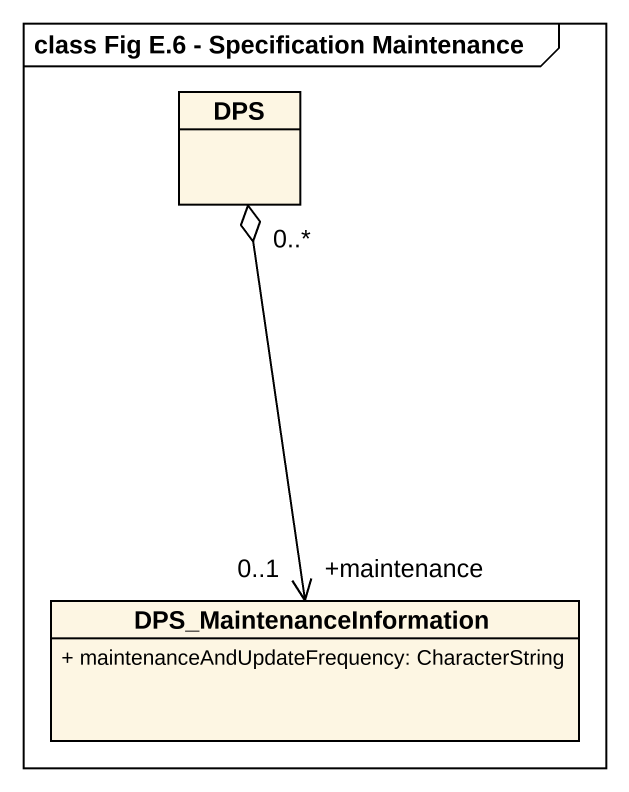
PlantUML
@startuml
mainframe class Fig E.6 - Specification Maintenance
hide circle
hide empty members
skinparam classAttributeIconSize 0
class DPS
class DPS_MaintenanceInformation {
  + maintenanceAndUpdateFrequency: CharacterString
}
DPS "0..*" o--> "+maintenance\n0..1" DPS_MaintenanceInformation
@enduml
